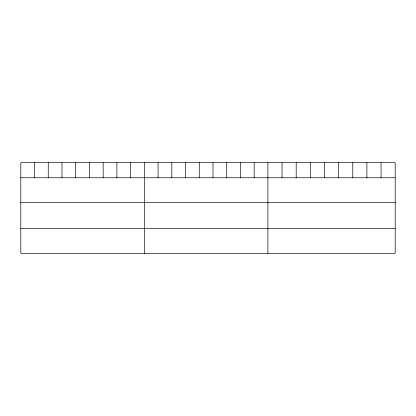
<?xml version="1.0" encoding="UTF-8"?>
<svg xmlns="http://www.w3.org/2000/svg" width="416" height="416" viewBox="0 0 416 416"><rect width="100%" height="100%" fill="white"/><g stroke="black" fill="none" stroke-linecap="round" stroke-linejoin="round"><path stroke-width="0.62" d="M395.2 177.762L395.2 253.328L20.8 253.328L20.8 162.672L395.2 162.672L395.2 177.762L20.8 177.762M20.8 202.696L395.2 202.696M20.8 228.389L395.2 228.389M381.056 162.672L381.056 177.762M366.912 162.672L366.912 177.762M352.768 162.672L352.768 177.762M338.624 162.672L338.624 177.762M324.48 162.672L324.48 177.762M310.336 162.672L310.336 177.762M296.192 162.672L296.192 177.762M282.048 162.672L282.048 177.762M267.904 162.672L267.904 253.328M254.176 162.672L254.176 177.762M240.448 162.672L240.448 177.762M226.72 162.672L226.72 177.762M212.992 162.672L212.992 177.762M199.264 162.672L199.264 177.762M185.536 162.672L185.536 177.762M171.808 162.672L171.808 177.762M158.08 162.672L158.08 177.762M144.352 162.672L144.352 253.328M130.624 162.672L130.624 177.762M116.896 162.672L116.896 177.762M103.168 162.672L103.168 177.762M89.44 162.672L89.44 177.762M75.712 162.672L75.712 177.762M61.984 162.672L61.984 177.762M48.256 162.672L48.256 177.762M34.528 162.672L34.528 177.762"/></g></svg>
